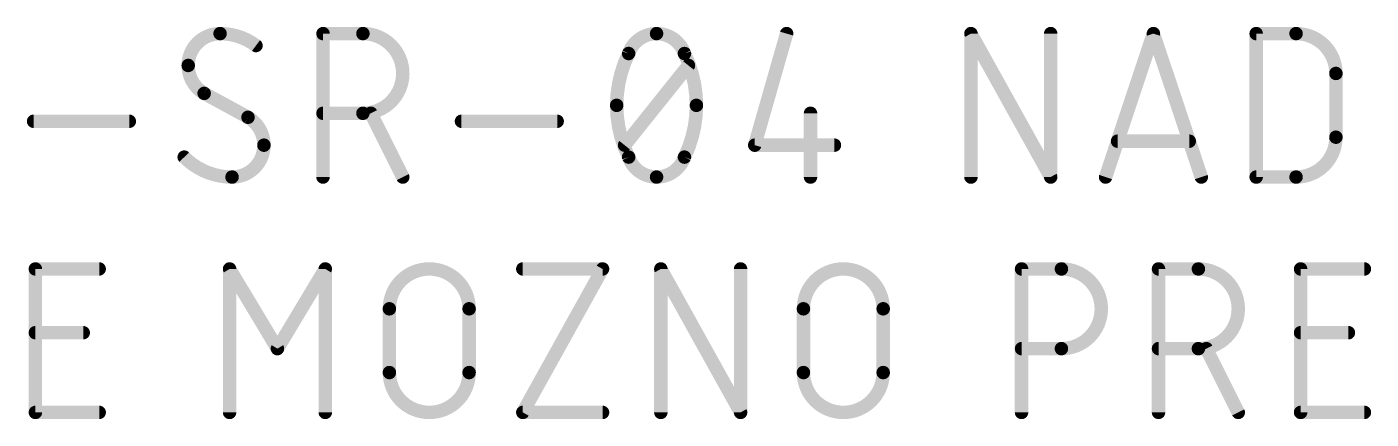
# Model space of a CAD drawing. Extents: x -165 to 95, y -26 to 154.
# Drawn here: x -121.49 to -106.26, y 7.62 to 12.07 of the extents above; entities that cross this region are included whole.
import ezdxf

# ---------------------------------------------------------------- set-up
doc = ezdxf.new("R2010")
doc.units = 0
doc.layers.add('94', color=14, linetype='CONTINUOUS')

msp = doc.modelspace()

# ---------------------------------------------------------------- linework, layer by layer
at = {"layer": '94'}
for points, const_width in [([(-119.3002, 11.9888, 0.4142), (-119.6615, 11.6276)], 0.1524), ([(-118.8938, 11.8533, 0.1623), (-119.3002, 11.9888)], 0.1524), ([(-119.3002, 12.0269, 1), (-119.3002, 11.9507)], 0.0762), ([(-119.3002, 11.9507, 1), (-119.3002, 12.0269)], 0.0762), ([(-118.0963, 11.9888, 1), (-118.1725, 11.9888)], 0.0762), ([(-118.1344, 12.0269, 1), (-118.1344, 11.9507)], 0.0762), ([(-117.6828, 11.0857, 1), (-117.6828, 11.9888)], 0.1524), ([(-117.6828, 12.0269, 1), (-117.6828, 11.9507)], 0.0762), ([(-117.6828, 11.9507, 1), (-117.6828, 12.0269)], 0.0762), ([(-114.3573, 11.9888, 0.3205), (-114.6734, 11.763)], 0.1524), ([(-114.0412, 11.763, 0.3205), (-114.3573, 11.9888)], 0.1524), ([(-114.3573, 12.0269, 1), (-114.3573, 11.9507)], 0.0762), ([(-114.3573, 11.9507, 1), (-114.3573, 12.0269)], 0.0762), ([(-112.8478, 11.9783, 1), (-112.9211, 11.9993)], 0.0762), ([(-110.7587, 11.9888, 1), (-110.8349, 11.9888)], 0.0762), ([(-110.7635, 12.0073, 1), (-110.8301, 11.9703)], 0.0762), ([(-109.8556, 11.9888, 1), (-109.9318, 11.9888)], 0.0762), ([(-108.6939, 12.0008, 1), (-108.7662, 11.9768)], 0.0762), ([(-108.6939, 11.9768, 1), (-108.7662, 12.0008)], 0.0762), ([(-107.5283, 11.9888, 1), (-107.6045, 11.9888)], 0.0762), ([(-107.5664, 12.0269, 1), (-107.5664, 11.9507)], 0.0762), ([(-106.6633, 11.5372, 0.4142), (-107.1148, 11.9888)], 0.1524), ([(-107.1148, 12.0269, 1), (-107.1148, 11.9507)], 0.0762), ([(-107.1148, 11.9507, 1), (-107.1148, 12.0269)], 0.0762), ([(-118.9167, 11.8229, 1), (-118.871, 11.8838)], 0.0762), ([(-114.6734, 11.763, 0.1139), (-114.8088, 11.176)], 0.1524), ([(-114.7094, 11.7754, 1), (-114.6373, 11.7507)], 0.0762), ([(-114.6391, 11.7463, 1), (-114.7076, 11.7797)], 0.0762), ([(-114.007, 11.7797, 1), (-114.0755, 11.7463)], 0.0762), ([(-113.9057, 11.176, 0.1139), (-114.0412, 11.763)], 0.1524), ([(-114.0772, 11.7507, 1), (-114.0052, 11.7754)], 0.0762), ([(-119.6615, 11.6276, 0.2656), (-119.4809, 11.3115)], 0.1524), ([(-119.6234, 11.6276, 1), (-119.6996, 11.6276)], 0.0762), ([(-119.6996, 11.6276, 1), (-119.6234, 11.6276)], 0.0762), ([(-113.9663, 11.6038, 1), (-114.0258, 11.6514)], 0.0762), ([(-106.6252, 11.5372, 1), (-106.7014, 11.5372)], 0.0762), ([(-106.7014, 11.5372, 1), (-106.6252, 11.5372)], 0.0762), ([(-119.4626, 11.3449, 1), (-119.4991, 11.278)], 0.0762), ([(-119.5002, 11.2786, 1), (-119.4615, 11.3443)], 0.0762), ([(-118.9648, 11.0734, 1), (-119.0035, 11.0077)], 0.0762), ([(-118.8035, 10.7244, 0.2656), (-118.9841, 11.0405)], 0.1524), ([(-118.1344, 11.1238, 1), (-118.1344, 11.0476)], 0.0762), ([(-117.6828, 11.1238, 1), (-117.6828, 11.0476)], 0.0762), ([(-117.6828, 11.0476, 1), (-117.6828, 11.1238)], 0.0762), ([(-117.5584, 11.1027, 1), (-117.6266, 11.0686)], 0.0762), ([(-114.8088, 11.176, 0.1139), (-114.6734, 10.589)], 0.1524), ([(-114.7707, 11.176, 1), (-114.8469, 11.176)], 0.0762), ([(-114.8469, 11.176, 1), (-114.7707, 11.176)], 0.0762), ([(-114.0412, 10.589, 0.1139), (-113.9057, 11.176)], 0.1524), ([(-113.8676, 11.176, 1), (-113.9438, 11.176)], 0.0762), ([(-113.9438, 11.176, 1), (-113.8676, 11.176)], 0.0762), ([(-112.5755, 11.0857, 1), (-112.6517, 11.0857)], 0.0762), ([(-121.4122, 11.0335, 1), (-121.4122, 10.9573)], 0.0762), ([(-120.3284, 10.9573, 1), (-120.3284, 11.0335)], 0.0762), ([(-119.0024, 11.0071, 1), (-118.9659, 11.074)], 0.0762), ([(-116.5665, 11.0335, 1), (-116.5665, 10.9573)], 0.0762), ([(-115.4828, 10.9573, 1), (-115.4828, 11.0335)], 0.0762), ([(-109.1365, 10.8077, 1), (-109.1365, 10.7315)], 0.0762), ([(-108.3237, 10.7315, 1), (-108.3237, 10.8077)], 0.0762), ([(-107.1148, 10.3632, 0.4142), (-106.6633, 10.8148)], 0.1524), ([(-106.6252, 10.8148, 1), (-106.7014, 10.8148)], 0.0762), ([(-106.7014, 10.8148, 1), (-106.6252, 10.8148)], 0.0762), ([(-119.6796, 10.6158, 1), (-119.7337, 10.5621)], 0.0762), ([(-119.7066, 10.589, 0.2), (-119.1648, 10.3632)], 0.1524), ([(-119.1648, 10.3632, 0.4142), (-118.8035, 10.7244)], 0.1524), ([(-118.7654, 10.7244, 1), (-118.8416, 10.7244)], 0.0762), ([(-118.8416, 10.7244, 1), (-118.7654, 10.7244)], 0.0762), ([(-114.7483, 10.7482, 1), (-114.6888, 10.7006)], 0.0762), ([(-114.6734, 10.589, 0.3205), (-114.3573, 10.3632)], 0.1524), ([(-114.6373, 10.6013, 1), (-114.7094, 10.5766)], 0.0762), ([(-114.3573, 10.3632, 0.3205), (-114.0412, 10.589)], 0.1524), ([(-114.0052, 10.5766, 1), (-114.0772, 10.6013)], 0.0762), ([(-113.2824, 10.7349, 1), (-113.2091, 10.714)], 0.0762), ([(-113.2457, 10.7625, 1), (-113.2457, 10.6863)], 0.0762), ([(-112.3426, 10.6863, 1), (-112.3426, 10.7625)], 0.0762), ([(-114.7076, 10.5723, 1), (-114.6391, 10.6057)], 0.0762), ([(-114.0755, 10.6057, 1), (-114.007, 10.5723)], 0.0762), ([(-119.1648, 10.4013, 1), (-119.1648, 10.3251)], 0.0762), ([(-119.1648, 10.3251, 1), (-119.1648, 10.4013)], 0.0762), ([(-118.1725, 10.3632, 1), (-118.0963, 10.3632)], 0.0762), ([(-117.2653, 10.3462, 1), (-117.1972, 10.3802)], 0.0762), ([(-114.3573, 10.4013, 1), (-114.3573, 10.3251)], 0.0762), ([(-114.3573, 10.3251, 1), (-114.3573, 10.4013)], 0.0762), ([(-112.6517, 10.3632, 1), (-112.5755, 10.3632)], 0.0762), ([(-110.8349, 10.3632, 1), (-110.7587, 10.3632)], 0.0762), ([(-109.9318, 10.3632, 1), (-109.8556, 10.3632)], 0.0762), ([(-109.927, 10.3447, 1), (-109.8604, 10.3817)], 0.0762), ([(-109.3081, 10.3752, 1), (-109.2358, 10.3512)], 0.0762), ([(-108.2243, 10.3512, 1), (-108.152, 10.3752)], 0.0762), ([(-107.5664, 10.4013, 1), (-107.5664, 10.3251)], 0.0762), ([(-107.6045, 10.3632, 1), (-107.5283, 10.3632)], 0.0762), ([(-107.1148, 10.4013, 1), (-107.1148, 10.3251)], 0.0762), ([(-107.1148, 10.3251, 1), (-107.1148, 10.4013)], 0.0762), ([(-121.354, 9.3218, 1), (-121.4302, 9.3218)], 0.0762), ([(-121.3921, 9.3599, 1), (-121.3921, 9.2837)], 0.0762), ([(-120.6696, 9.2837, 1), (-120.6696, 9.3599)], 0.0762), ([(-119.1547, 9.3218, 1), (-119.2309, 9.3218)], 0.0762), ([(-119.1601, 9.3414, 1), (-119.2255, 9.3022)], 0.0762), ([(-118.071, 9.3218, 1), (-118.1472, 9.3218)], 0.0762), ([(-118.0764, 9.3022, 1), (-118.1417, 9.3414)], 0.0762), ([(-116.4799, 8.8702, 1), (-117.383, 8.8702)], 0.1524), ([(-115.872, 9.3599, 1), (-115.872, 9.2837)], 0.0762), ([(-114.9356, 9.3033, 1), (-115.0022, 9.3403)], 0.0762), ([(-114.9689, 9.2837, 1), (-114.9689, 9.3599)], 0.0762), ([(-114.2708, 9.3218, 1), (-114.347, 9.3218)], 0.0762), ([(-114.2756, 9.3403, 1), (-114.3422, 9.3033)], 0.0762), ([(-113.3677, 9.3218, 1), (-113.4439, 9.3218)], 0.0762), ([(-111.7906, 8.8702, 1), (-112.6937, 8.8702)], 0.1524), ([(-110.1856, 9.3218, 1), (-110.2618, 9.3218)], 0.0762), ([(-110.2237, 9.3599, 1), (-110.2237, 9.2837)], 0.0762), ([(-109.7721, 8.4187, 1), (-109.7721, 9.3218)], 0.1524), ([(-109.7721, 9.3599, 1), (-109.7721, 9.2837)], 0.0762), ([(-109.7721, 9.2837, 1), (-109.7721, 9.3599)], 0.0762), ([(-108.6344, 9.3218, 1), (-108.7106, 9.3218)], 0.0762), ([(-108.6725, 9.3599, 1), (-108.6725, 9.2837)], 0.0762), ([(-108.2209, 8.4187, 1), (-108.2209, 9.3218)], 0.1524), ([(-108.2209, 9.3599, 1), (-108.2209, 9.2837)], 0.0762), ([(-108.2209, 9.2837, 1), (-108.2209, 9.3599)], 0.0762), ([(-107.0253, 9.3218, 1), (-107.1015, 9.3218)], 0.0762), ([(-107.0634, 9.3599, 1), (-107.0634, 9.2837)], 0.0762), ([(-106.341, 9.2837, 1), (-106.341, 9.3599)], 0.0762), ([(-117.3449, 8.8702, 1), (-117.4211, 8.8702)], 0.0762), ([(-117.4211, 8.8702, 1), (-117.3449, 8.8702)], 0.0762), ([(-116.4418, 8.8702, 1), (-116.518, 8.8702)], 0.0762), ([(-116.518, 8.8702, 1), (-116.4418, 8.8702)], 0.0762), ([(-112.6556, 8.8702, 1), (-112.7318, 8.8702)], 0.0762), ([(-112.7318, 8.8702, 1), (-112.6556, 8.8702)], 0.0762), ([(-111.7525, 8.8702, 1), (-111.8287, 8.8702)], 0.0762), ([(-111.8287, 8.8702, 1), (-111.7525, 8.8702)], 0.0762), ([(-121.3921, 8.6374, 1), (-121.3921, 8.5612)], 0.0762), ([(-120.8502, 8.5612, 1), (-120.8502, 8.6374)], 0.0762), ([(-107.0634, 8.6374, 1), (-107.0634, 8.5612)], 0.0762), ([(-106.5216, 8.5612, 1), (-106.5216, 8.6374)], 0.0762), ([(-118.6836, 8.4383, 1), (-118.6182, 8.3991)], 0.0762), ([(-118.6836, 8.3991, 1), (-118.6182, 8.4383)], 0.0762), ([(-110.2237, 8.4568, 1), (-110.2237, 8.3806)], 0.0762), ([(-109.7721, 8.4568, 1), (-109.7721, 8.3806)], 0.0762), ([(-109.7721, 8.3806, 1), (-109.7721, 8.4568)], 0.0762), ([(-108.6725, 8.4568, 1), (-108.6725, 8.3806)], 0.0762), ([(-108.2209, 8.4568, 1), (-108.2209, 8.3806)], 0.0762), ([(-108.2209, 8.3806, 1), (-108.2209, 8.4568)], 0.0762), ([(-108.0965, 8.4357, 1), (-108.1647, 8.4016)], 0.0762), ([(-117.383, 8.1478, 1), (-116.4799, 8.1478)], 0.1524), ([(-117.3449, 8.1478, 1), (-117.4211, 8.1478)], 0.0762), ([(-116.4418, 8.1478, 1), (-116.518, 8.1478)], 0.0762), ([(-112.6937, 8.1478, 1), (-111.7906, 8.1478)], 0.1524), ([(-112.6556, 8.1478, 1), (-112.7318, 8.1478)], 0.0762), ([(-111.7525, 8.1478, 1), (-111.8287, 8.1478)], 0.0762), ([(-117.4211, 8.1478, 1), (-117.3449, 8.1478)], 0.0762), ([(-116.518, 8.1478, 1), (-116.4418, 8.1478)], 0.0762), ([(-112.7318, 8.1478, 1), (-112.6556, 8.1478)], 0.0762), ([(-111.8287, 8.1478, 1), (-111.7525, 8.1478)], 0.0762), ([(-121.3921, 7.7343, 1), (-121.3921, 7.6581)], 0.0762), ([(-120.6696, 7.6581, 1), (-120.6696, 7.7343)], 0.0762), ([(-115.872, 7.7343, 1), (-115.872, 7.6581)], 0.0762), ([(-114.9689, 7.6581, 1), (-114.9689, 7.7343)], 0.0762), ([(-107.0634, 7.7343, 1), (-107.0634, 7.6581)], 0.0762), ([(-106.341, 7.6581, 1), (-106.341, 7.7343)], 0.0762), ([(-121.4302, 7.6962, 1), (-121.354, 7.6962)], 0.0762), ([(-119.2309, 7.6962, 1), (-119.1547, 7.6962)], 0.0762), ([(-118.1472, 7.6962, 1), (-118.071, 7.6962)], 0.0762), ([(-115.9053, 7.7147, 1), (-115.8387, 7.6777)], 0.0762), ([(-114.347, 7.6962, 1), (-114.2708, 7.6962)], 0.0762), ([(-113.4439, 7.6962, 1), (-113.3677, 7.6962)], 0.0762), ([(-113.4391, 7.6777, 1), (-113.3725, 7.7147)], 0.0762), ([(-110.2618, 7.6962, 1), (-110.1856, 7.6962)], 0.0762), ([(-108.7106, 7.6962, 1), (-108.6344, 7.6962)], 0.0762), ([(-107.8035, 7.6792, 1), (-107.7353, 7.7132)], 0.0762), ([(-107.1015, 7.6962, 1), (-107.0253, 7.6962)], 0.0762)]:
    msp.add_lwpolyline(points, format="xyb", dxfattribs=dict(at, const_width=const_width))
at = {"layer": '94', "const_width": 0.1524}
for points in [[(-118.1344, 10.3632), (-118.1344, 11.9888)], [(-118.1344, 11.9888), (-117.6828, 11.9888)], [(-112.8845, 11.9888), (-113.2457, 10.7244)], [(-110.7968, 10.3632), (-110.7968, 11.9888)], [(-110.7968, 11.9888), (-109.8937, 10.3632)], [(-109.8937, 10.3632), (-109.8937, 11.9888)], [(-109.2719, 10.3632), (-108.7301, 11.9888)], [(-108.7301, 11.9888), (-108.1882, 10.3632)], [(-107.5664, 10.3632), (-107.5664, 11.9888)], [(-107.5664, 11.9888), (-107.1148, 11.9888)], [(-114.7185, 10.7244), (-113.996, 11.6276)], [(-106.6633, 11.5372), (-106.6633, 10.8148)], [(-118.9841, 11.0405), (-119.4809, 11.3115)], [(-117.6828, 11.0857), (-118.1344, 11.0857)], [(-117.2312, 10.3632), (-117.5925, 11.0857)], [(-112.6136, 11.0857), (-112.6136, 10.3632)], [(-121.4122, 10.9954), (-120.3284, 10.9954)], [(-116.5665, 10.9954), (-115.4828, 10.9954)], [(-108.3237, 10.7696), (-109.1365, 10.7696)], [(-113.2457, 10.7244), (-112.3426, 10.7244)], [(-107.1148, 10.3632), (-107.5664, 10.3632)], [(-121.3921, 7.6962), (-121.3921, 9.3218)], [(-121.3921, 9.3218), (-120.6696, 9.3218)], [(-119.1928, 7.6962), (-119.1928, 9.3218)], [(-119.1928, 9.3218), (-118.6509, 8.4187)], [(-118.6509, 8.4187), (-118.1091, 9.3218)], [(-118.1091, 9.3218), (-118.1091, 7.6962)], [(-115.872, 9.3218), (-114.9689, 9.3218)], [(-114.9689, 9.3218), (-115.872, 7.6962)], [(-114.3089, 7.6962), (-114.3089, 9.3218)], [(-114.3089, 9.3218), (-113.4058, 7.6962)], [(-113.4058, 7.6962), (-113.4058, 9.3218)], [(-110.2237, 7.6962), (-110.2237, 9.3218)], [(-110.2237, 9.3218), (-109.7721, 9.3218)], [(-108.6725, 7.6962), (-108.6725, 9.3218)], [(-108.6725, 9.3218), (-108.2209, 9.3218)], [(-107.0634, 7.6962), (-107.0634, 9.3218)], [(-107.0634, 9.3218), (-106.341, 9.3218)], [(-117.383, 8.1478), (-117.383, 8.8702)], [(-116.4799, 8.8702), (-116.4799, 8.1478)], [(-112.6937, 8.1478), (-112.6937, 8.8702)], [(-111.7906, 8.8702), (-111.7906, 8.1478)], [(-121.3921, 8.5993), (-120.8502, 8.5993)], [(-107.0634, 8.5993), (-106.5216, 8.5993)], [(-109.7721, 8.4187), (-110.2237, 8.4187)], [(-108.2209, 8.4187), (-108.6725, 8.4187)], [(-107.7694, 7.6962), (-108.1306, 8.4187)], [(-120.6696, 7.6962), (-121.3921, 7.6962)], [(-115.872, 7.6962), (-114.9689, 7.6962)], [(-106.341, 7.6962), (-107.0634, 7.6962)]]:
    msp.add_lwpolyline(points, dxfattribs=at)

doc.saveas('drawing.dxf')
